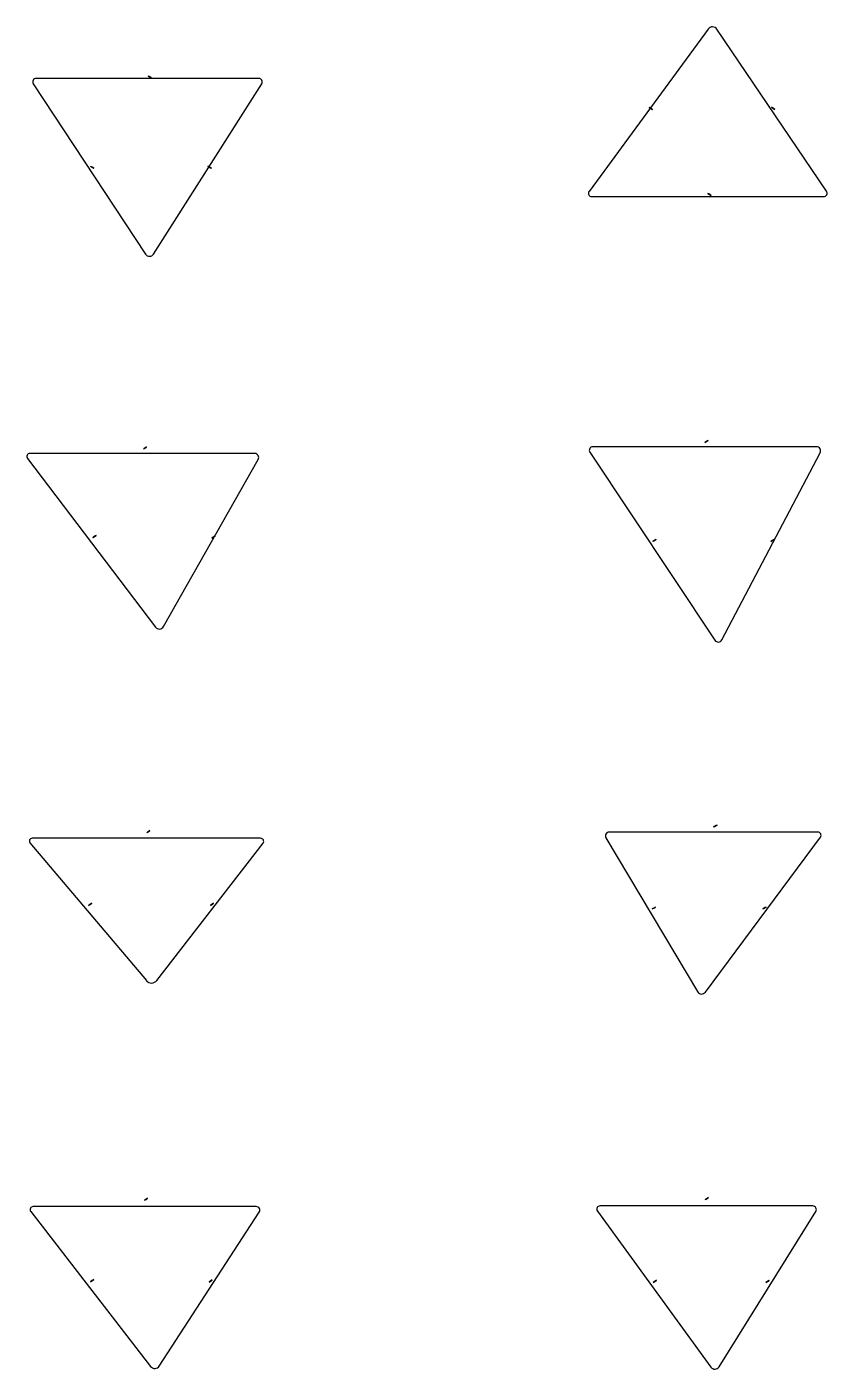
# Model space of a CAD drawing. Header units: metres. Extents: x -1 to 145, y -1 to 19.
# Drawn here: x 44.35 to 48.63, y 7.42 to 14.6 of the extents above; entities that cross this region are included whole.
import ezdxf

# ---------------------------------------------------------------- set-up
doc = ezdxf.new("R2010")
doc.units = ezdxf.units.M
doc.layers.add('LABELS', color=1, linetype='CONTINUOUS')
doc.layers.add('SHAPES', color=3, linetype='CONTINUOUS')

msp = doc.modelspace()

# ---------------------------------------------------------------- linework, layer by layer
at = {"layer": 'LABELS'}
for p, q in [((45.0046, 14.3332), (45.0001, 14.3359)), ((45.0001, 14.3359), (45.0046, 14.3332)), ((45.0001, 14.3359), (45.0046, 14.3332)), ((45.0046, 14.3332), (45.0001, 14.3359)), ((45.0001, 14.3359), (45.0046, 14.3332)), ((45.0046, 14.3332), (45.0001, 14.3359)), ((45.0001, 14.3359), (45.0001, 14.3359)), ((45.0001, 14.3359), (45.0046, 14.3332)), ((45.0046, 14.3332), (45.0001, 14.3359)), ((45.0001, 14.3359), (45.0001, 14.3359)), ((45.0001, 14.3359), (45.0046, 14.3332)), ((45.0046, 14.3332), (45.0135, 14.3279)), ((45.0046, 14.3332), (45.0135, 14.3279)), ((45.0135, 14.3279), (45.0046, 14.3332)), ((45.0135, 14.3279), (45.0046, 14.3332)), ((45.0046, 14.3332), (45.009, 14.3305)), ((45.009, 14.3305), (45.0046, 14.3332)), ((45.0046, 14.3332), (45.0135, 14.3279)), ((45.0135, 14.3279), (45.0046, 14.3332)), ((45.0135, 14.3279), (45.0046, 14.3332)), ((45.0046, 14.3332), (45.018, 14.3252)), ((45.0135, 14.3279), (45.0046, 14.3332)), ((45.0046, 14.3332), (45.0046, 14.3332)), ((45.0046, 14.3332), (45.009, 14.3305)), ((45.009, 14.3305), (45.018, 14.3252)), ((45.018, 14.3252), (45.009, 14.3305)), ((45.009, 14.3305), (45.009, 14.3305)), ((45.0135, 14.3279), (45.018, 14.3252)), ((45.018, 14.3252), (45.0135, 14.3279)), ((45.0135, 14.3279), (45.018, 14.3252)), ((45.018, 14.3252), (45.0135, 14.3279)), ((45.0135, 14.3279), (45.018, 14.3252)), ((45.018, 14.3252), (45.0135, 14.3279)), ((45.018, 14.3252), (45.0135, 14.3279)), ((45.018, 14.3252), (45.018, 14.3252)), ((45.018, 14.3252), (45.018, 14.3252)), ((47.6787, 14.1684), (47.6787, 14.1684)), ((47.6787, 14.1684), (47.683, 14.1654)), ((47.6787, 14.1684), (47.683, 14.1654)), ((47.683, 14.1654), (47.6787, 14.1684)), ((47.683, 14.1654), (47.6787, 14.1684)), ((47.6787, 14.1684), (47.6787, 14.1684)), ((47.6787, 14.1684), (47.683, 14.1654)), ((47.6787, 14.1684), (47.683, 14.1654)), ((47.683, 14.1654), (47.6787, 14.1684)), ((47.6787, 14.1684), (47.683, 14.1654)), ((47.683, 14.1654), (47.6787, 14.1684)), ((47.6787, 14.1684), (47.6787, 14.1684)), ((47.683, 14.1654), (47.6787, 14.1684)), ((47.6787, 14.1684), (47.6958, 14.1566)), ((47.6787, 14.1684), (47.683, 14.1654)), ((47.683, 14.1654), (47.6787, 14.1684)), ((47.6787, 14.1684), (47.6787, 14.1684)), ((47.683, 14.1654), (47.6915, 14.1595)), ((47.683, 14.1654), (47.6915, 14.1595)), ((47.6915, 14.1595), (47.683, 14.1654)), ((47.6915, 14.1595), (47.683, 14.1654)), ((47.683, 14.1654), (47.6958, 14.1566)), ((47.683, 14.1654), (47.6915, 14.1595)), ((47.6915, 14.1595), (47.683, 14.1654)), ((47.6915, 14.1595), (47.683, 14.1654)), ((47.683, 14.1654), (47.6873, 14.1625)), ((47.6873, 14.1625), (47.683, 14.1654)), ((47.683, 14.1654), (47.6873, 14.1625)), ((47.6873, 14.1625), (47.683, 14.1654)), ((47.6873, 14.1625), (47.6873, 14.1625)), ((47.6873, 14.1625), (47.6958, 14.1566)), ((47.6958, 14.1566), (47.6873, 14.1625)), ((47.6873, 14.1625), (47.6873, 14.1625)), ((47.6873, 14.1625), (47.6958, 14.1566)), ((47.6958, 14.1566), (47.6873, 14.1625)), ((47.6915, 14.1595), (47.6958, 14.1566)), ((47.6915, 14.1595), (47.6958, 14.1566)), ((47.6958, 14.1566), (47.6915, 14.1595)), ((47.6915, 14.1595), (47.6958, 14.1566)), ((47.6958, 14.1566), (47.6915, 14.1595)), ((47.6958, 14.1566), (47.6958, 14.1566)), ((47.6958, 14.1566), (47.6958, 14.1566)), ((47.6958, 14.1566), (47.6958, 14.1566)), ((47.6958, 14.1566), (47.6958, 14.1566)), ((47.6958, 14.1566), (47.6958, 14.1566)), ((48.333, 14.1687), (48.333, 14.1687)), ((48.333, 14.1687), (48.3373, 14.1657)), ((48.333, 14.1687), (48.3373, 14.1657)), ((48.3373, 14.1657), (48.333, 14.1687)), ((48.3373, 14.1657), (48.333, 14.1687)), ((48.333, 14.1687), (48.333, 14.1687)), ((48.333, 14.1687), (48.3373, 14.1657)), ((48.333, 14.1687), (48.3373, 14.1657)), ((48.3373, 14.1657), (48.333, 14.1687)), ((48.333, 14.1687), (48.3373, 14.1657)), ((48.3373, 14.1657), (48.333, 14.1687)), ((48.333, 14.1687), (48.333, 14.1687)), ((48.3373, 14.1657), (48.333, 14.1687)), ((48.333, 14.1687), (48.3502, 14.1569)), ((48.3373, 14.1657), (48.333, 14.1687)), ((48.333, 14.1687), (48.3373, 14.1657)), ((48.3373, 14.1657), (48.3459, 14.1598)), ((48.3373, 14.1657), (48.3459, 14.1598)), ((48.3459, 14.1598), (48.3373, 14.1657)), ((48.3459, 14.1598), (48.3373, 14.1657)), ((48.3373, 14.1657), (48.3502, 14.1569)), ((48.3373, 14.1657), (48.3459, 14.1598)), ((48.3459, 14.1598), (48.3373, 14.1657)), ((48.3459, 14.1598), (48.3373, 14.1657)), ((48.3373, 14.1657), (48.3416, 14.1628)), ((48.3416, 14.1628), (48.3373, 14.1657)), ((48.3459, 14.1598), (48.3373, 14.1657)), ((48.3373, 14.1657), (48.3416, 14.1628)), ((48.3416, 14.1628), (48.3416, 14.1628)), ((48.3416, 14.1628), (48.3502, 14.1569)), ((48.3502, 14.1569), (48.3416, 14.1628)), ((48.3416, 14.1628), (48.3416, 14.1628)), ((48.3416, 14.1628), (48.3459, 14.1598)), ((48.3459, 14.1598), (48.3416, 14.1628)), ((48.3459, 14.1598), (48.3502, 14.1569)), ((48.3459, 14.1598), (48.3502, 14.1569)), ((48.3502, 14.1569), (48.3459, 14.1598)), ((48.3459, 14.1598), (48.3502, 14.1569)), ((48.3502, 14.1569), (48.3459, 14.1598)), ((48.3502, 14.1569), (48.3459, 14.1598)), ((48.3502, 14.1569), (48.3502, 14.1569)), ((48.3502, 14.1569), (48.3502, 14.1569)), ((48.3502, 14.1569), (48.3502, 14.1569)), ((48.3502, 14.1569), (48.3502, 14.1569)), ((48.3502, 14.1569), (48.3502, 14.1569)), ((44.6916, 13.8541), (44.6916, 13.8541)), ((44.6916, 13.8541), (44.6961, 13.8515)), ((44.6916, 13.8541), (44.6961, 13.8515)), ((44.6961, 13.8515), (44.6916, 13.8541)), ((44.6961, 13.8515), (44.6916, 13.8541)), ((44.6916, 13.8541), (44.6916, 13.8541)), ((44.6916, 13.8541), (44.6961, 13.8515)), ((44.6916, 13.8541), (44.6961, 13.8515)), ((44.6961, 13.8515), (44.6916, 13.8541)), ((44.6916, 13.8541), (44.6961, 13.8515)), ((44.6961, 13.8515), (44.6916, 13.8541)), ((44.6916, 13.8541), (44.6916, 13.8541)), ((44.6961, 13.8515), (44.6916, 13.8541)), ((44.6916, 13.8541), (44.7095, 13.8435)), ((44.6961, 13.8515), (44.6916, 13.8541)), ((44.6916, 13.8541), (44.6916, 13.8541)), ((44.6916, 13.8541), (44.6961, 13.8515)), ((44.6961, 13.8515), (44.705, 13.8462)), ((44.6961, 13.8515), (44.705, 13.8462)), ((44.705, 13.8462), (44.6961, 13.8515)), ((44.705, 13.8462), (44.6961, 13.8515)), ((44.6961, 13.8515), (44.7095, 13.8435)), ((44.6961, 13.8515), (44.705, 13.8462)), ((44.705, 13.8462), (44.6961, 13.8515)), ((44.705, 13.8462), (44.6961, 13.8515)), ((44.6961, 13.8515), (44.7006, 13.8488)), ((44.7006, 13.8488), (44.6961, 13.8515)), ((44.6961, 13.8515), (44.7095, 13.8435)), ((44.7006, 13.8488), (44.7006, 13.8488)), ((44.7006, 13.8488), (44.7095, 13.8435)), ((44.7095, 13.8435), (44.7006, 13.8488)), ((44.7006, 13.8488), (44.7006, 13.8488)), ((45.3199, 13.854), (45.3199, 13.854)), ((45.3199, 13.854), (45.3243, 13.8513)), ((45.3199, 13.854), (45.3243, 13.8513)), ((45.3243, 13.8513), (45.3199, 13.854)), ((45.3243, 13.8513), (45.3199, 13.854)), ((45.3199, 13.854), (45.3199, 13.854)), ((45.3199, 13.854), (45.3243, 13.8513)), ((45.3199, 13.854), (45.3243, 13.8513)), ((45.3243, 13.8513), (45.3199, 13.854)), ((45.3199, 13.854), (45.3243, 13.8513)), ((45.3243, 13.8513), (45.3199, 13.854)), ((45.3199, 13.854), (45.3199, 13.854)), ((45.3243, 13.8513), (45.3199, 13.854)), ((45.3199, 13.854), (45.3378, 13.8434)), ((45.3199, 13.854), (45.3243, 13.8513)), ((45.3243, 13.8513), (45.3199, 13.854)), ((45.3199, 13.854), (45.3199, 13.854)), ((45.3243, 13.8513), (45.3333, 13.846)), ((45.3243, 13.8513), (45.3333, 13.846)), ((45.3333, 13.846), (45.3243, 13.8513)), ((45.3333, 13.846), (45.3243, 13.8513)), ((45.3243, 13.8513), (45.3378, 13.8434)), ((45.3243, 13.8513), (45.3333, 13.846)), ((45.3333, 13.846), (45.3243, 13.8513)), ((45.3333, 13.846), (45.3243, 13.8513)), ((45.3243, 13.8513), (45.3288, 13.8487)), ((45.3288, 13.8487), (45.3243, 13.8513)), ((45.3243, 13.8513), (45.3288, 13.8487)), ((45.3288, 13.8487), (45.3243, 13.8513)), ((45.3288, 13.8487), (45.3288, 13.8487)), ((45.3288, 13.8487), (45.3378, 13.8434)), ((45.3378, 13.8434), (45.3288, 13.8487)), ((45.3288, 13.8487), (45.3288, 13.8487)), ((45.3288, 13.8487), (45.3378, 13.8434)), ((45.3378, 13.8434), (45.3288, 13.8487)), ((44.705, 13.8462), (44.7095, 13.8435)), ((44.705, 13.8462), (44.7095, 13.8435)), ((44.7095, 13.8435), (44.705, 13.8462)), ((44.705, 13.8462), (44.7095, 13.8435)), ((44.7095, 13.8435), (44.705, 13.8462)), ((44.7095, 13.8435), (44.7095, 13.8435)), ((44.7095, 13.8435), (44.7095, 13.8435)), ((44.7095, 13.8435), (44.7095, 13.8435)), ((44.7095, 13.8435), (44.7095, 13.8435)), ((45.3333, 13.846), (45.3378, 13.8434)), ((45.3333, 13.846), (45.3378, 13.8434)), ((45.3378, 13.8434), (45.3333, 13.846)), ((45.3333, 13.846), (45.3378, 13.8434)), ((45.3378, 13.8434), (45.3333, 13.846)), ((45.3378, 13.8434), (45.3378, 13.8434)), ((45.3378, 13.8434), (45.3378, 13.8434)), ((45.3378, 13.8434), (45.3378, 13.8434)), ((45.3378, 13.8434), (45.3378, 13.8434)), ((45.3378, 13.8434), (45.3378, 13.8434)), ((47.9967, 13.7061), (47.9924, 13.709)), ((47.9924, 13.709), (47.9967, 13.7061)), ((47.9924, 13.709), (47.9967, 13.7061)), ((47.9967, 13.7061), (47.9924, 13.709)), ((47.9967, 13.7061), (47.9924, 13.709)), ((47.9924, 13.709), (47.9924, 13.709)), ((47.9924, 13.709), (47.9967, 13.7061)), ((47.9967, 13.7061), (47.9924, 13.709)), ((47.9924, 13.709), (48.0096, 13.6972)), ((47.9924, 13.709), (47.9924, 13.709)), ((47.9924, 13.709), (47.9967, 13.7061)), ((47.9967, 13.7061), (48.0053, 13.7002)), ((47.9967, 13.7061), (48.0053, 13.7002)), ((48.0053, 13.7002), (47.9967, 13.7061)), ((48.0053, 13.7002), (47.9967, 13.7061)), ((47.9967, 13.7061), (48.0096, 13.6972)), ((47.9967, 13.7061), (47.9967, 13.7061)), ((47.9967, 13.7061), (48.0053, 13.7002)), ((48.001, 13.7031), (48.001, 13.7031)), ((48.0053, 13.7002), (48.0096, 13.6972)), ((48.0096, 13.6972), (48.0053, 13.7002)), ((48.0053, 13.7002), (48.0096, 13.6972)), ((48.0096, 13.6972), (48.0053, 13.7002)), ((48.0053, 13.7002), (48.0096, 13.6972)), ((48.0096, 13.6972), (48.0096, 13.6972)), ((48.0096, 13.6972), (48.0096, 13.6972)), ((48.0096, 13.6972), (48.0096, 13.6972)), ((44.9788, 12.3448), (44.9745, 12.3419)), ((44.9745, 12.3419), (44.9788, 12.3448)), ((44.9745, 12.3419), (44.9788, 12.3448)), ((44.9788, 12.3448), (44.9745, 12.3419)), ((44.9788, 12.3448), (44.9745, 12.3419)), ((44.9745, 12.3419), (44.9788, 12.3448)), ((44.9745, 12.3419), (44.9788, 12.3448)), ((44.9788, 12.3448), (44.9745, 12.3419)), ((44.9745, 12.3419), (44.9788, 12.3448)), ((44.9788, 12.3448), (44.9745, 12.3419)), ((44.9745, 12.3419), (44.9745, 12.3419)), ((44.9745, 12.3419), (44.9745, 12.3419)), ((44.9788, 12.3448), (44.9917, 12.3537)), ((44.9788, 12.3448), (44.9874, 12.3507)), ((44.9788, 12.3448), (44.9874, 12.3507)), ((44.9874, 12.3507), (44.9788, 12.3448)), ((44.9874, 12.3507), (44.9788, 12.3448)), ((44.9788, 12.3448), (44.9874, 12.3507)), ((44.9874, 12.3507), (44.9788, 12.3448)), ((44.9874, 12.3507), (44.9788, 12.3448)), ((44.9788, 12.3448), (44.9831, 12.3478)), ((44.9831, 12.3478), (44.9788, 12.3448)), ((44.9831, 12.3478), (44.9917, 12.3537)), ((44.9917, 12.3537), (44.9831, 12.3478)), ((44.9831, 12.3478), (44.9831, 12.3478)), ((44.9874, 12.3507), (44.9917, 12.3537)), ((44.9917, 12.3537), (44.9874, 12.3507)), ((44.9874, 12.3507), (44.9917, 12.3537)), ((44.9917, 12.3537), (44.9874, 12.3507)), ((44.9874, 12.3507), (44.9917, 12.3537)), ((44.9917, 12.3537), (44.9874, 12.3507)), ((44.9917, 12.3537), (44.9917, 12.3537)), ((47.9809, 12.3807), (47.9764, 12.3781)), ((47.9764, 12.3781), (47.9809, 12.3807)), ((47.9764, 12.3781), (47.9809, 12.3807)), ((47.9809, 12.3807), (47.9764, 12.3781)), ((47.9809, 12.3807), (47.9764, 12.3781)), ((47.9764, 12.3781), (47.9809, 12.3807)), ((47.9764, 12.3781), (47.9809, 12.3807)), ((47.9809, 12.3807), (47.9764, 12.3781)), ((47.9809, 12.3807), (47.9764, 12.3781)), ((47.9764, 12.3781), (47.9809, 12.3807)), ((47.9764, 12.3781), (47.9764, 12.3781)), ((47.9809, 12.3807), (47.9943, 12.3887)), ((47.9809, 12.3807), (47.9898, 12.386)), ((47.9809, 12.3807), (47.9898, 12.386)), ((47.9898, 12.386), (47.9809, 12.3807)), ((47.9898, 12.386), (47.9809, 12.3807)), ((47.9809, 12.3807), (47.9898, 12.386)), ((47.9898, 12.386), (47.9809, 12.3807)), ((47.9898, 12.386), (47.9809, 12.3807)), ((47.9898, 12.386), (47.9809, 12.3807)), ((47.9809, 12.3807), (47.9853, 12.3834)), ((47.9853, 12.3834), (47.9898, 12.386)), ((47.9898, 12.386), (47.9853, 12.3834)), ((47.9853, 12.3834), (47.9853, 12.3834)), ((47.9898, 12.386), (47.9943, 12.3887)), ((47.9943, 12.3887), (47.9898, 12.386)), ((47.9898, 12.386), (47.9943, 12.3887)), ((47.9943, 12.3887), (47.9898, 12.386)), ((47.9898, 12.386), (47.9943, 12.3887)), ((47.9943, 12.3887), (47.9898, 12.386)), ((47.9943, 12.3887), (47.9898, 12.386)), ((47.9943, 12.3887), (47.9943, 12.3887)), ((44.704, 11.8691), (44.7212, 11.8808)), ((44.704, 11.8691), (44.7083, 11.872)), ((44.704, 11.8691), (44.7083, 11.872)), ((44.7083, 11.872), (44.704, 11.8691)), ((44.704, 11.8691), (44.7083, 11.872)), ((44.704, 11.8691), (44.7083, 11.872)), ((44.7083, 11.872), (44.704, 11.8691)), ((44.7083, 11.872), (44.704, 11.8691)), ((44.704, 11.8691), (44.7083, 11.872)), ((44.7083, 11.872), (44.704, 11.8691)), ((44.704, 11.8691), (44.7083, 11.872)), ((44.704, 11.8691), (44.704, 11.8691)), ((44.704, 11.8691), (44.704, 11.8691)), ((44.704, 11.8691), (44.704, 11.8691)), ((44.704, 11.8691), (44.704, 11.8691)), ((44.7083, 11.872), (44.7212, 11.8808)), ((44.7083, 11.872), (44.7212, 11.8808)), ((44.7083, 11.872), (44.7169, 11.8779)), ((44.7083, 11.872), (44.7169, 11.8779)), ((44.7169, 11.8779), (44.7083, 11.872)), ((44.7169, 11.8779), (44.7083, 11.872)), ((44.7169, 11.8779), (44.7083, 11.872)), ((44.7083, 11.872), (44.7169, 11.8779)), ((44.7169, 11.8779), (44.7083, 11.872)), ((44.7169, 11.8779), (44.7083, 11.872)), ((44.7083, 11.872), (44.7169, 11.8779)), ((44.7083, 11.872), (44.7126, 11.875)), ((44.7083, 11.872), (44.7083, 11.872)), ((44.7083, 11.872), (44.7083, 11.872)), ((44.7126, 11.875), (44.7126, 11.875)), ((44.7126, 11.875), (44.7126, 11.875)), ((44.7169, 11.8779), (44.7212, 11.8808)), ((44.7169, 11.8779), (44.7212, 11.8808)), ((44.7212, 11.8808), (44.7169, 11.8779)), ((44.7212, 11.8808), (44.7169, 11.8779)), ((44.7169, 11.8779), (44.7212, 11.8808)), ((44.7212, 11.8808), (44.7169, 11.8779)), ((44.7169, 11.8779), (44.7212, 11.8808)), ((44.7212, 11.8808), (44.7212, 11.8808)), ((44.7212, 11.8808), (44.7212, 11.8808)), ((44.7212, 11.8808), (44.7212, 11.8808)), ((44.7212, 11.8808), (44.7212, 11.8808)), ((44.7212, 11.8808), (44.7212, 11.8808)), ((45.3408, 11.8667), (45.358, 11.8785)), ((45.358, 11.8785), (45.3408, 11.8667)), ((45.3408, 11.8667), (45.3537, 11.8756)), ((45.3408, 11.8667), (45.3451, 11.8697)), ((45.3408, 11.8667), (45.3451, 11.8697)), ((45.3451, 11.8697), (45.3408, 11.8667)), ((45.3408, 11.8667), (45.3451, 11.8697)), ((45.3408, 11.8667), (45.3451, 11.8697)), ((45.3451, 11.8697), (45.3408, 11.8667)), ((45.3451, 11.8697), (45.3408, 11.8667)), ((45.3408, 11.8667), (45.3451, 11.8697)), ((45.3451, 11.8697), (45.3408, 11.8667)), ((45.3408, 11.8667), (45.3408, 11.8667)), ((45.3408, 11.8667), (45.3408, 11.8667)), ((45.3408, 11.8667), (45.3408, 11.8667)), ((45.3451, 11.8697), (45.358, 11.8785)), ((45.3451, 11.8697), (45.358, 11.8785)), ((45.3451, 11.8697), (45.3537, 11.8756)), ((45.3451, 11.8697), (45.3537, 11.8756)), ((45.3537, 11.8756), (45.3451, 11.8697)), ((45.3537, 11.8756), (45.3451, 11.8697)), ((45.3537, 11.8756), (45.3451, 11.8697)), ((45.3451, 11.8697), (45.3537, 11.8756)), ((45.3537, 11.8756), (45.3451, 11.8697)), ((45.3537, 11.8756), (45.3451, 11.8697)), ((45.3451, 11.8697), (45.3494, 11.8726)), ((45.3451, 11.8697), (45.3451, 11.8697)), ((45.3494, 11.8726), (45.3494, 11.8726)), ((45.3494, 11.8726), (45.3494, 11.8726)), ((45.3537, 11.8756), (45.358, 11.8785)), ((45.3537, 11.8756), (45.358, 11.8785)), ((45.358, 11.8785), (45.3537, 11.8756)), ((45.358, 11.8785), (45.3537, 11.8756)), ((45.3537, 11.8756), (45.358, 11.8785)), ((45.358, 11.8785), (45.3537, 11.8756)), ((45.3537, 11.8756), (45.3537, 11.8756)), ((45.358, 11.8785), (45.358, 11.8785)), ((45.358, 11.8785), (45.358, 11.8785)), ((45.358, 11.8785), (45.358, 11.8785)), ((45.358, 11.8785), (45.358, 11.8785)), ((47.6985, 11.8491), (47.7164, 11.8598)), ((47.6985, 11.8491), (47.7029, 11.8518)), ((47.6985, 11.8491), (47.7029, 11.8518)), ((47.7029, 11.8518), (47.6985, 11.8491)), ((47.6985, 11.8491), (47.7029, 11.8518)), ((47.6985, 11.8491), (47.7029, 11.8518)), ((47.7029, 11.8518), (47.6985, 11.8491)), ((47.7029, 11.8518), (47.6985, 11.8491)), ((47.6985, 11.8491), (47.7029, 11.8518)), ((47.7029, 11.8518), (47.6985, 11.8491)), ((47.6985, 11.8491), (47.7029, 11.8518)), ((47.6985, 11.8491), (47.6985, 11.8491)), ((47.6985, 11.8491), (47.6985, 11.8491)), ((47.6985, 11.8491), (47.6985, 11.8491)), ((47.6985, 11.8491), (47.6985, 11.8491)), ((47.7029, 11.8518), (47.7164, 11.8598)), ((47.7029, 11.8518), (47.7164, 11.8598)), ((47.7029, 11.8518), (47.7164, 11.8598)), ((47.7029, 11.8518), (47.7119, 11.8571)), ((47.7029, 11.8518), (47.7119, 11.8571)), ((47.7119, 11.8571), (47.7029, 11.8518)), ((47.7119, 11.8571), (47.7029, 11.8518)), ((47.7119, 11.8571), (47.7029, 11.8518)), ((47.7029, 11.8518), (47.7119, 11.8571)), ((47.7119, 11.8571), (47.7029, 11.8518)), ((47.7119, 11.8571), (47.7029, 11.8518)), ((47.7119, 11.8571), (47.7029, 11.8518)), ((47.7029, 11.8518), (47.7074, 11.8545)), ((47.7029, 11.8518), (47.7074, 11.8545)), ((47.7029, 11.8518), (47.7029, 11.8518)), ((47.7029, 11.8518), (47.7029, 11.8518)), ((47.7074, 11.8545), (47.7074, 11.8545)), ((47.7074, 11.8545), (47.7074, 11.8545)), ((47.7119, 11.8571), (47.7164, 11.8598)), ((47.7119, 11.8571), (47.7164, 11.8598)), ((47.7164, 11.8598), (47.7119, 11.8571)), ((47.7164, 11.8598), (47.7119, 11.8571)), ((47.7119, 11.8571), (47.7164, 11.8598)), ((47.7164, 11.8598), (47.7119, 11.8571)), ((47.7164, 11.8598), (47.7119, 11.8571)), ((47.7164, 11.8598), (47.7164, 11.8598)), ((47.7164, 11.8598), (47.7164, 11.8598)), ((47.7164, 11.8598), (47.7164, 11.8598)), ((47.7164, 11.8598), (47.7164, 11.8598)), ((47.7164, 11.8598), (47.7164, 11.8598)), ((48.3293, 11.8482), (48.3472, 11.8589)), ((48.3293, 11.8482), (48.3338, 11.8509)), ((48.3293, 11.8482), (48.3338, 11.8509)), ((48.3338, 11.8509), (48.3293, 11.8482)), ((48.3293, 11.8482), (48.3338, 11.8509)), ((48.3293, 11.8482), (48.3338, 11.8509)), ((48.3338, 11.8509), (48.3293, 11.8482)), ((48.3338, 11.8509), (48.3293, 11.8482)), ((48.3293, 11.8482), (48.3338, 11.8509)), ((48.3338, 11.8509), (48.3293, 11.8482)), ((48.3338, 11.8509), (48.3293, 11.8482)), ((48.3293, 11.8482), (48.3338, 11.8509)), ((48.3293, 11.8482), (48.3293, 11.8482)), ((48.3293, 11.8482), (48.3293, 11.8482)), ((48.3293, 11.8482), (48.3293, 11.8482)), ((48.3293, 11.8482), (48.3293, 11.8482)), ((48.3338, 11.8509), (48.3472, 11.8589)), ((48.3338, 11.8509), (48.3472, 11.8589)), ((48.3338, 11.8509), (48.3472, 11.8589)), ((48.3338, 11.8509), (48.3427, 11.8562)), ((48.3338, 11.8509), (48.3427, 11.8562)), ((48.3427, 11.8562), (48.3338, 11.8509)), ((48.3427, 11.8562), (48.3338, 11.8509)), ((48.3427, 11.8562), (48.3338, 11.8509)), ((48.3338, 11.8509), (48.3427, 11.8562)), ((48.3427, 11.8562), (48.3338, 11.8509)), ((48.3427, 11.8562), (48.3338, 11.8509)), ((48.3338, 11.8509), (48.3383, 11.8535)), ((48.3338, 11.8509), (48.3338, 11.8509)), ((48.3383, 11.8535), (48.3383, 11.8535)), ((48.3383, 11.8535), (48.3383, 11.8535)), ((48.3427, 11.8562), (48.3472, 11.8589)), ((48.3427, 11.8562), (48.3472, 11.8589)), ((48.3472, 11.8589), (48.3427, 11.8562)), ((48.3472, 11.8589), (48.3427, 11.8562)), ((48.3427, 11.8562), (48.3472, 11.8589)), ((48.3472, 11.8589), (48.3427, 11.8562)), ((48.3472, 11.8589), (48.3472, 11.8589)), ((48.3472, 11.8589), (48.3472, 11.8589)), ((48.3472, 11.8589), (48.3472, 11.8589)), ((48.3472, 11.8589), (48.3472, 11.8589)), ((48.0276, 10.3257), (48.0416, 10.3326)), ((48.0369, 10.3303), (48.0416, 10.3326)), ((48.0416, 10.3326), (48.0369, 10.3303)), ((48.0369, 10.3303), (48.0416, 10.3326)), ((48.0416, 10.3326), (48.0369, 10.3303)), ((48.0416, 10.3326), (48.0369, 10.3303)), ((48.0369, 10.3303), (48.0416, 10.3326)), ((48.0416, 10.3326), (48.0369, 10.3303)), ((48.0416, 10.3326), (48.0369, 10.3303)), ((48.0416, 10.3326), (48.0416, 10.3326)), ((48.0416, 10.3326), (48.0416, 10.3326)), ((44.9963, 10.294), (44.9921, 10.2909)), ((44.9921, 10.2909), (44.9963, 10.294)), ((44.9921, 10.2909), (44.9963, 10.294)), ((44.9963, 10.294), (44.9921, 10.2909)), ((44.9921, 10.2909), (44.9963, 10.294)), ((44.9921, 10.2909), (44.9963, 10.294)), ((44.9963, 10.294), (44.9921, 10.2909)), ((44.9921, 10.2909), (44.9963, 10.294)), ((44.9963, 10.294), (44.9921, 10.2909)), ((44.9921, 10.2909), (44.9921, 10.2909)), ((44.9921, 10.2909), (44.9921, 10.2909)), ((44.9963, 10.294), (45.009, 10.3031)), ((44.9963, 10.294), (45.0048, 10.3)), ((44.9963, 10.294), (45.0048, 10.3)), ((45.0048, 10.3), (44.9963, 10.294)), ((45.0048, 10.3), (44.9963, 10.294)), ((45.0048, 10.3), (44.9963, 10.294)), ((44.9963, 10.294), (45.0048, 10.3)), ((45.0048, 10.3), (44.9963, 10.294)), ((45.0048, 10.3), (44.9963, 10.294)), ((44.9963, 10.294), (45.0005, 10.297)), ((44.9963, 10.294), (45.0005, 10.297)), ((45.0005, 10.297), (44.9963, 10.294)), ((44.9963, 10.294), (44.9963, 10.294)), ((45.0005, 10.297), (45.009, 10.3031)), ((45.009, 10.3031), (45.0005, 10.297)), ((45.0005, 10.297), (45.0005, 10.297)), ((45.0048, 10.3), (45.009, 10.3031)), ((45.009, 10.3031), (45.0048, 10.3)), ((45.0048, 10.3), (45.009, 10.3031)), ((45.009, 10.3031), (45.0048, 10.3)), ((45.009, 10.3031), (45.0048, 10.3)), ((45.0048, 10.3), (45.009, 10.3031)), ((45.009, 10.3031), (45.0048, 10.3)), ((45.009, 10.3031), (45.009, 10.3031)), ((45.009, 10.3031), (45.009, 10.3031)), ((48.0276, 10.3257), (48.0229, 10.3233)), ((48.0229, 10.3233), (48.0276, 10.3257)), ((48.0229, 10.3233), (48.0276, 10.3257)), ((48.0276, 10.3257), (48.0229, 10.3233)), ((48.0229, 10.3233), (48.0276, 10.3257)), ((48.0229, 10.3233), (48.0276, 10.3257)), ((48.0276, 10.3257), (48.0229, 10.3233)), ((48.0276, 10.3257), (48.0229, 10.3233)), ((48.0229, 10.3233), (48.0276, 10.3257)), ((48.0229, 10.3233), (48.0229, 10.3233)), ((48.0276, 10.3257), (48.0369, 10.3303)), ((48.0276, 10.3257), (48.0369, 10.3303)), ((48.0369, 10.3303), (48.0276, 10.3257)), ((48.0369, 10.3303), (48.0276, 10.3257)), ((48.0369, 10.3303), (48.0276, 10.3257)), ((48.0276, 10.3257), (48.0369, 10.3303)), ((48.0369, 10.3303), (48.0276, 10.3257)), ((48.0369, 10.3303), (48.0276, 10.3257)), ((48.0369, 10.3303), (48.0276, 10.3257)), ((48.0276, 10.3257), (48.0323, 10.328)), ((48.0276, 10.3257), (48.0323, 10.328)), ((48.0276, 10.3257), (48.0276, 10.3257)), ((48.0323, 10.328), (48.0369, 10.3303)), ((48.0369, 10.3303), (48.0323, 10.328)), ((48.0323, 10.328), (48.0323, 10.328)), ((44.6814, 9.9031), (44.6983, 9.9152)), ((44.6814, 9.9031), (44.6856, 9.9061)), ((44.6814, 9.9031), (44.6856, 9.9061)), ((44.6856, 9.9061), (44.6814, 9.9031)), ((44.6814, 9.9031), (44.6856, 9.9061)), ((44.6814, 9.9031), (44.6856, 9.9061)), ((44.6856, 9.9061), (44.6814, 9.9031)), ((44.6814, 9.9031), (44.6856, 9.9061)), ((44.6856, 9.9061), (44.6814, 9.9031)), ((44.6814, 9.9031), (44.6856, 9.9061)), ((44.6814, 9.9031), (44.6814, 9.9031)), ((44.6814, 9.9031), (44.6814, 9.9031)), ((44.6814, 9.9031), (44.6814, 9.9031)), ((44.6814, 9.9031), (44.6814, 9.9031)), ((44.6856, 9.9061), (44.6983, 9.9152)), ((44.6856, 9.9061), (44.6941, 9.9122)), ((44.6856, 9.9061), (44.6941, 9.9122)), ((44.6941, 9.9122), (44.6856, 9.9061)), ((44.6941, 9.9122), (44.6856, 9.9061)), ((44.6856, 9.9061), (44.6941, 9.9122)), ((44.6856, 9.9061), (44.6941, 9.9122)), ((44.6941, 9.9122), (44.6856, 9.9061)), ((44.6941, 9.9122), (44.6856, 9.9061)), ((44.6941, 9.9122), (44.6856, 9.9061)), ((44.6856, 9.9061), (44.6941, 9.9122)), ((44.6856, 9.9061), (44.6898, 9.9092)), ((44.6856, 9.9061), (44.6856, 9.9061)), ((44.6856, 9.9061), (44.6856, 9.9061)), ((44.6856, 9.9061), (44.6856, 9.9061)), ((44.6898, 9.9092), (44.6898, 9.9092)), ((44.6898, 9.9092), (44.6898, 9.9092)), ((44.6941, 9.9122), (44.6983, 9.9152)), ((44.6941, 9.9122), (44.6983, 9.9152)), ((44.6983, 9.9152), (44.6941, 9.9122)), ((44.6941, 9.9122), (44.6983, 9.9152)), ((44.6941, 9.9122), (44.6983, 9.9152)), ((44.6983, 9.9152), (44.6941, 9.9122)), ((44.6983, 9.9152), (44.6941, 9.9122)), ((44.6941, 9.9122), (44.6983, 9.9152)), ((44.6983, 9.9152), (44.6983, 9.9152)), ((44.6983, 9.9152), (44.6983, 9.9152)), ((44.6983, 9.9152), (44.6983, 9.9152)), ((44.6983, 9.9152), (44.6983, 9.9152)), ((44.6983, 9.9152), (44.6983, 9.9152)), ((44.6983, 9.9152), (44.6983, 9.9152)), ((45.333, 9.9024), (45.3499, 9.9145)), ((45.3499, 9.9145), (45.333, 9.9024)), ((45.333, 9.9024), (45.3457, 9.9115)), ((45.333, 9.9024), (45.3372, 9.9054)), ((45.333, 9.9024), (45.3372, 9.9054)), ((45.3372, 9.9054), (45.333, 9.9024)), ((45.333, 9.9024), (45.3372, 9.9054)), ((45.333, 9.9024), (45.3372, 9.9054)), ((45.3372, 9.9054), (45.333, 9.9024)), ((45.333, 9.9024), (45.3372, 9.9054)), ((45.3372, 9.9054), (45.333, 9.9024)), ((45.333, 9.9024), (45.333, 9.9024)), ((45.333, 9.9024), (45.333, 9.9024)), ((45.333, 9.9024), (45.333, 9.9024)), ((45.3372, 9.9054), (45.3499, 9.9145)), ((45.3372, 9.9054), (45.3457, 9.9115)), ((45.3372, 9.9054), (45.3457, 9.9115)), ((45.3457, 9.9115), (45.3372, 9.9054)), ((45.3457, 9.9115), (45.3372, 9.9054)), ((45.3372, 9.9054), (45.3457, 9.9115)), ((45.3372, 9.9054), (45.3457, 9.9115)), ((45.3457, 9.9115), (45.3372, 9.9054)), ((45.3457, 9.9115), (45.3372, 9.9054)), ((45.3457, 9.9115), (45.3372, 9.9054)), ((45.3372, 9.9054), (45.3415, 9.9085)), ((45.3372, 9.9054), (45.3372, 9.9054)), ((45.3372, 9.9054), (45.3372, 9.9054)), ((45.3415, 9.9085), (45.3415, 9.9085)), ((45.3415, 9.9085), (45.3415, 9.9085)), ((45.3457, 9.9115), (45.3499, 9.9145)), ((45.3457, 9.9115), (45.3499, 9.9145)), ((45.3499, 9.9145), (45.3457, 9.9115)), ((45.3457, 9.9115), (45.3499, 9.9145)), ((45.3457, 9.9115), (45.3499, 9.9145)), ((45.3499, 9.9145), (45.3457, 9.9115)), ((45.3499, 9.9145), (45.3457, 9.9115)), ((45.3457, 9.9115), (45.3457, 9.9115)), ((45.3499, 9.9145), (45.3499, 9.9145)), ((45.3499, 9.9145), (45.3499, 9.9145)), ((45.3499, 9.9145), (45.3499, 9.9145)), ((45.3499, 9.9145), (45.3499, 9.9145)), ((45.3499, 9.9145), (45.3499, 9.9145)), ((47.6937, 9.8839), (47.7124, 9.8931)), ((47.6937, 9.8839), (47.6984, 9.8862)), ((47.6937, 9.8839), (47.6984, 9.8862)), ((47.6984, 9.8862), (47.6937, 9.8839)), ((47.6937, 9.8839), (47.6984, 9.8862)), ((47.6937, 9.8839), (47.6984, 9.8862)), ((47.6984, 9.8862), (47.6937, 9.8839)), ((47.6937, 9.8839), (47.6984, 9.8862)), ((47.6984, 9.8862), (47.6937, 9.8839)), ((47.6937, 9.8839), (47.6984, 9.8862)), ((47.6937, 9.8839), (47.6937, 9.8839)), ((47.6937, 9.8839), (47.6937, 9.8839)), ((47.6937, 9.8839), (47.6937, 9.8839)), ((47.6937, 9.8839), (47.6937, 9.8839)), ((47.6984, 9.8862), (47.7124, 9.8931)), ((47.6984, 9.8862), (47.7124, 9.8931)), ((47.6984, 9.8862), (47.7077, 9.8908)), ((47.6984, 9.8862), (47.7077, 9.8908)), ((47.7077, 9.8908), (47.6984, 9.8862)), ((47.7077, 9.8908), (47.6984, 9.8862)), ((47.6984, 9.8862), (47.7077, 9.8908)), ((47.6984, 9.8862), (47.7077, 9.8908)), ((47.7077, 9.8908), (47.6984, 9.8862)), ((47.7077, 9.8908), (47.6984, 9.8862)), ((47.7077, 9.8908), (47.6984, 9.8862)), ((47.7077, 9.8908), (47.6984, 9.8862)), ((47.6984, 9.8862), (47.703, 9.8885)), ((47.6984, 9.8862), (47.703, 9.8885)), ((47.6984, 9.8862), (47.6984, 9.8862)), ((47.6984, 9.8862), (47.6984, 9.8862)), ((47.6984, 9.8862), (47.6984, 9.8862)), ((47.703, 9.8885), (47.703, 9.8885)), ((47.703, 9.8885), (47.703, 9.8885)), ((47.7077, 9.8908), (47.7124, 9.8931)), ((47.7077, 9.8908), (47.7124, 9.8931)), ((47.7124, 9.8931), (47.7077, 9.8908)), ((47.7077, 9.8908), (47.7124, 9.8931)), ((47.7077, 9.8908), (47.7124, 9.8931)), ((47.7124, 9.8931), (47.7077, 9.8908)), ((47.7124, 9.8931), (47.7077, 9.8908)), ((47.7124, 9.8931), (47.7077, 9.8908)), ((47.7124, 9.8931), (47.7124, 9.8931)), ((47.7124, 9.8931), (47.7124, 9.8931)), ((47.7124, 9.8931), (47.7124, 9.8931)), ((47.7124, 9.8931), (47.7124, 9.8931)), ((47.7124, 9.8931), (47.7124, 9.8931)), ((47.7124, 9.8931), (47.7124, 9.8931)), ((48.2853, 9.8847), (48.304, 9.894)), ((48.2853, 9.8847), (48.29, 9.887)), ((48.2853, 9.8847), (48.29, 9.887)), ((48.29, 9.887), (48.2853, 9.8847)), ((48.2853, 9.8847), (48.29, 9.887)), ((48.2853, 9.8847), (48.29, 9.887)), ((48.29, 9.887), (48.2853, 9.8847)), ((48.2853, 9.8847), (48.29, 9.887)), ((48.29, 9.887), (48.2853, 9.8847)), ((48.29, 9.887), (48.2853, 9.8847)), ((48.2853, 9.8847), (48.29, 9.887)), ((48.2853, 9.8847), (48.2853, 9.8847)), ((48.2853, 9.8847), (48.2853, 9.8847)), ((48.2853, 9.8847), (48.2853, 9.8847)), ((48.2853, 9.8847), (48.2853, 9.8847)), ((48.29, 9.887), (48.304, 9.894)), ((48.29, 9.887), (48.304, 9.894)), ((48.29, 9.887), (48.2993, 9.8917)), ((48.29, 9.887), (48.2993, 9.8917)), ((48.2993, 9.8917), (48.29, 9.887)), ((48.2993, 9.8917), (48.29, 9.887)), ((48.29, 9.887), (48.2993, 9.8917)), ((48.29, 9.887), (48.2993, 9.8917)), ((48.2993, 9.8917), (48.29, 9.887)), ((48.2993, 9.8917), (48.29, 9.887)), ((48.2993, 9.8917), (48.29, 9.887)), ((48.29, 9.887), (48.2946, 9.8894)), ((48.29, 9.887), (48.29, 9.887)), ((48.29, 9.887), (48.29, 9.887)), ((48.2946, 9.8894), (48.2946, 9.8894)), ((48.2946, 9.8894), (48.2946, 9.8894)), ((48.2993, 9.8917), (48.304, 9.894)), ((48.2993, 9.8917), (48.304, 9.894)), ((48.304, 9.894), (48.2993, 9.8917)), ((48.2993, 9.8917), (48.304, 9.894)), ((48.2993, 9.8917), (48.304, 9.894)), ((48.304, 9.894), (48.2993, 9.8917)), ((48.304, 9.894), (48.2993, 9.8917)), ((48.304, 9.894), (48.304, 9.894)), ((48.304, 9.894), (48.304, 9.894)), ((48.304, 9.894), (48.304, 9.894)), ((48.304, 9.894), (48.304, 9.894)), ((48.304, 9.894), (48.304, 9.894)), ((44.9843, 8.3298), (44.98, 8.3268)), ((44.98, 8.3268), (44.9843, 8.3298)), ((44.98, 8.3268), (44.9843, 8.3298)), ((44.9843, 8.3298), (44.98, 8.3268)), ((44.98, 8.3268), (44.9843, 8.3298)), ((44.98, 8.3268), (44.9843, 8.3298)), ((44.9843, 8.3298), (44.98, 8.3268)), ((44.98, 8.3268), (44.9843, 8.3298)), ((44.9843, 8.3298), (44.98, 8.3268)), ((44.98, 8.3268), (44.98, 8.3268)), ((44.98, 8.3268), (44.98, 8.3268)), ((44.9843, 8.3298), (44.9929, 8.3356)), ((44.9843, 8.3298), (44.9929, 8.3356)), ((44.9929, 8.3356), (44.9843, 8.3298)), ((44.9929, 8.3356), (44.9843, 8.3298)), ((44.9843, 8.3298), (44.9929, 8.3356)), ((44.9843, 8.3298), (44.9929, 8.3356)), ((44.9929, 8.3356), (44.9843, 8.3298)), ((44.9929, 8.3356), (44.9843, 8.3298)), ((44.9843, 8.3298), (44.9886, 8.3327)), ((44.9886, 8.3327), (44.9843, 8.3298)), ((44.9843, 8.3298), (44.9843, 8.3298)), ((44.9886, 8.3327), (44.9972, 8.3386)), ((44.9972, 8.3386), (44.9886, 8.3327)), ((44.9886, 8.3327), (44.9886, 8.3327)), ((44.9929, 8.3356), (44.9972, 8.3386)), ((44.9972, 8.3386), (44.9929, 8.3356)), ((44.9929, 8.3356), (44.9972, 8.3386)), ((44.9972, 8.3386), (44.9929, 8.3356)), ((44.9929, 8.3356), (44.9972, 8.3386)), ((44.9929, 8.3356), (44.9972, 8.3386)), ((44.9972, 8.3386), (44.9929, 8.3356)), ((44.9972, 8.3386), (44.9972, 8.3386)), ((44.9972, 8.3386), (44.9972, 8.3386)), ((47.9823, 8.3333), (47.9779, 8.3305)), ((47.9779, 8.3305), (47.9823, 8.3333)), ((47.9779, 8.3305), (47.9823, 8.3333)), ((47.9823, 8.3333), (47.9779, 8.3305)), ((47.9779, 8.3305), (47.9823, 8.3333)), ((47.9779, 8.3305), (47.9823, 8.3333)), ((47.9823, 8.3333), (47.9779, 8.3305)), ((47.9823, 8.3333), (47.9779, 8.3305)), ((47.9779, 8.3305), (47.9823, 8.3333)), ((47.9779, 8.3305), (47.9779, 8.3305)), ((47.9823, 8.3333), (47.991, 8.3389)), ((47.9823, 8.3333), (47.991, 8.3389)), ((47.991, 8.3389), (47.9823, 8.3333)), ((47.991, 8.3389), (47.9823, 8.3333)), ((47.9823, 8.3333), (47.991, 8.3389)), ((47.9823, 8.3333), (47.991, 8.3389)), ((47.991, 8.3389), (47.9823, 8.3333)), ((47.991, 8.3389), (47.9823, 8.3333)), ((47.991, 8.3389), (47.9823, 8.3333)), ((47.9823, 8.3333), (47.9867, 8.3361)), ((47.9823, 8.3333), (47.9823, 8.3333)), ((47.9867, 8.3361), (47.991, 8.3389)), ((47.991, 8.3389), (47.9867, 8.3361)), ((47.9867, 8.3361), (47.9867, 8.3361)), ((47.991, 8.3389), (47.9954, 8.3417)), ((47.9954, 8.3417), (47.991, 8.3389)), ((47.991, 8.3389), (47.9954, 8.3417)), ((47.9954, 8.3417), (47.991, 8.3389)), ((47.991, 8.3389), (47.9954, 8.3417)), ((47.991, 8.3389), (47.9954, 8.3417)), ((47.9954, 8.3417), (47.991, 8.3389)), ((47.9954, 8.3417), (47.991, 8.3389)), ((47.9954, 8.3417), (47.9954, 8.3417)), ((47.9954, 8.3417), (47.9954, 8.3417)), ((44.709, 7.9029), (44.6918, 7.8912)), ((44.6918, 7.8912), (44.709, 7.9029)), ((44.6918, 7.8912), (44.7047, 7.9)), ((44.6918, 7.8912), (44.6961, 7.8941)), ((44.6918, 7.8912), (44.6961, 7.8941)), ((44.6961, 7.8941), (44.6918, 7.8912)), ((44.6918, 7.8912), (44.6961, 7.8941)), ((44.6961, 7.8941), (44.6918, 7.8912)), ((44.6918, 7.8912), (44.6961, 7.8941)), ((44.6961, 7.8941), (44.6918, 7.8912)), ((44.6918, 7.8912), (44.6961, 7.8941)), ((44.6961, 7.8941), (44.7047, 7.9)), ((44.6961, 7.8941), (44.7047, 7.9)), ((44.7047, 7.9), (44.6961, 7.8941)), ((44.7047, 7.9), (44.6961, 7.8941)), ((44.6961, 7.8941), (44.7047, 7.9)), ((44.7047, 7.9), (44.6961, 7.8941)), ((44.7047, 7.9), (44.6961, 7.8941)), ((44.6961, 7.8941), (44.7047, 7.9)), ((44.6961, 7.8941), (44.7047, 7.9)), ((44.6961, 7.8941), (44.6961, 7.8941)), ((44.6961, 7.8941), (44.6961, 7.8941)), ((44.7004, 7.8971), (44.7004, 7.8971)), ((44.7004, 7.8971), (44.7004, 7.8971)), ((44.7047, 7.9), (44.709, 7.9029)), ((44.7047, 7.9), (44.709, 7.9029)), ((44.709, 7.9029), (44.7047, 7.9)), ((44.7047, 7.9), (44.709, 7.9029)), ((44.709, 7.9029), (44.7047, 7.9)), ((44.7047, 7.9), (44.709, 7.9029)), ((44.7047, 7.9), (44.709, 7.9029)), ((44.7047, 7.9), (44.7047, 7.9)), ((44.709, 7.9029), (44.709, 7.9029)), ((44.709, 7.9029), (44.709, 7.9029)), ((44.709, 7.9029), (44.709, 7.9029)), ((44.709, 7.9029), (44.709, 7.9029)), ((44.709, 7.9029), (44.709, 7.9029)), ((45.3428, 7.9015), (45.3256, 7.8898)), ((45.3256, 7.8898), (45.3428, 7.9015)), ((45.3428, 7.9015), (45.3256, 7.8898)), ((45.3256, 7.8898), (45.3385, 7.8986)), ((45.3256, 7.8898), (45.3385, 7.8986)), ((45.3256, 7.8898), (45.3299, 7.8927)), ((45.3256, 7.8898), (45.3299, 7.8927)), ((45.3299, 7.8927), (45.3256, 7.8898)), ((45.3256, 7.8898), (45.3299, 7.8927)), ((45.3299, 7.8927), (45.3256, 7.8898)), ((45.3256, 7.8898), (45.3299, 7.8927)), ((45.3299, 7.8927), (45.3256, 7.8898)), ((45.3299, 7.8927), (45.3385, 7.8986)), ((45.3299, 7.8927), (45.3385, 7.8986)), ((45.3385, 7.8986), (45.3299, 7.8927)), ((45.3385, 7.8986), (45.3299, 7.8927)), ((45.3299, 7.8927), (45.3385, 7.8986)), ((45.3385, 7.8986), (45.3299, 7.8927)), ((45.3385, 7.8986), (45.3299, 7.8927)), ((45.3299, 7.8927), (45.3385, 7.8986)), ((45.3299, 7.8927), (45.3299, 7.8927)), ((45.3342, 7.8957), (45.3342, 7.8957)), ((45.3342, 7.8957), (45.3342, 7.8957)), ((45.3385, 7.8986), (45.3428, 7.9015)), ((45.3385, 7.8986), (45.3428, 7.9015)), ((45.3428, 7.9015), (45.3385, 7.8986)), ((45.3385, 7.8986), (45.3428, 7.9015)), ((45.3428, 7.9015), (45.3385, 7.8986)), ((45.3385, 7.8986), (45.3428, 7.9015)), ((45.3385, 7.8986), (45.3385, 7.8986)), ((45.3385, 7.8986), (45.3385, 7.8986)), ((45.3428, 7.9015), (45.3428, 7.9015)), ((45.3428, 7.9015), (45.3428, 7.9015)), ((45.3428, 7.9015), (45.3428, 7.9015)), ((45.3428, 7.9015), (45.3428, 7.9015)), ((47.7177, 7.8993), (47.7001, 7.8881)), ((47.7001, 7.8881), (47.7177, 7.8993)), ((47.7001, 7.8881), (47.7133, 7.8965)), ((47.7045, 7.8909), (47.7177, 7.8993)), ((47.7045, 7.8909), (47.7133, 7.8965)), ((47.7045, 7.8909), (47.7133, 7.8965)), ((47.7133, 7.8965), (47.7045, 7.8909)), ((47.7133, 7.8965), (47.7045, 7.8909)), ((47.7045, 7.8909), (47.7133, 7.8965)), ((47.7133, 7.8965), (47.7045, 7.8909)), ((47.7133, 7.8965), (47.7045, 7.8909)), ((47.7045, 7.8909), (47.7133, 7.8965)), ((47.7133, 7.8965), (47.7045, 7.8909)), ((47.7045, 7.8909), (47.7089, 7.8937)), ((47.7089, 7.8937), (47.7089, 7.8937)), ((47.7089, 7.8937), (47.7089, 7.8937)), ((47.7133, 7.8965), (47.7177, 7.8993)), ((47.7133, 7.8965), (47.7177, 7.8993)), ((47.7177, 7.8993), (47.7133, 7.8965)), ((47.7133, 7.8965), (47.7177, 7.8993)), ((47.7177, 7.8993), (47.7133, 7.8965)), ((47.7133, 7.8965), (47.7177, 7.8993)), ((47.7177, 7.8993), (47.7133, 7.8965)), ((47.7133, 7.8965), (47.7133, 7.8965)), ((47.7177, 7.8993), (47.7177, 7.8993)), ((47.7177, 7.8993), (47.7177, 7.8993)), ((47.7177, 7.8993), (47.7177, 7.8993)), ((47.7177, 7.8993), (47.7177, 7.8993)), ((47.7177, 7.8993), (47.7177, 7.8993)), ((48.3202, 7.8987), (48.3026, 7.8875)), ((48.3026, 7.8875), (48.3202, 7.8987)), ((48.3026, 7.8875), (48.3158, 7.8959)), ((48.307, 7.8903), (48.3202, 7.8987)), ((48.307, 7.8903), (48.3158, 7.8959)), ((48.307, 7.8903), (48.3158, 7.8959)), ((48.3158, 7.8959), (48.307, 7.8903)), ((48.3158, 7.8959), (48.307, 7.8903)), ((48.307, 7.8903), (48.3158, 7.8959)), ((48.3158, 7.8959), (48.307, 7.8903)), ((48.3158, 7.8959), (48.307, 7.8903)), ((48.307, 7.8903), (48.3158, 7.8959)), ((48.3114, 7.8931), (48.3114, 7.8931)), ((48.3114, 7.8931), (48.3114, 7.8931)), ((48.3158, 7.8959), (48.3202, 7.8987)), ((48.3158, 7.8959), (48.3202, 7.8987)), ((48.3202, 7.8987), (48.3158, 7.8959)), ((48.3158, 7.8959), (48.3202, 7.8987)), ((48.3202, 7.8987), (48.3158, 7.8959)), ((48.3158, 7.8959), (48.3202, 7.8987)), ((48.3158, 7.8959), (48.3158, 7.8959)), ((48.3202, 7.8987), (48.3202, 7.8987)), ((48.3202, 7.8987), (48.3202, 7.8987)), ((48.3202, 7.8987), (48.3202, 7.8987)), ((48.3202, 7.8987), (48.3202, 7.8987)), ((44.6918, 7.8912), (44.6918, 7.8912)), ((44.6918, 7.8912), (44.6918, 7.8912)), ((44.6918, 7.8912), (44.6918, 7.8912)), ((45.3256, 7.8898), (45.3256, 7.8898)), ((45.3256, 7.8898), (45.3256, 7.8898)), ((47.7001, 7.8881), (47.7045, 7.8909)), ((47.7001, 7.8881), (47.7045, 7.8909)), ((47.7045, 7.8909), (47.7001, 7.8881)), ((47.7001, 7.8881), (47.7045, 7.8909)), ((47.7045, 7.8909), (47.7001, 7.8881)), ((47.7001, 7.8881), (47.7045, 7.8909)), ((47.7045, 7.8909), (47.7001, 7.8881)), ((47.7001, 7.8881), (47.7045, 7.8909)), ((47.7001, 7.8881), (47.7001, 7.8881)), ((47.7001, 7.8881), (47.7001, 7.8881)), ((47.7001, 7.8881), (47.7001, 7.8881)), ((47.7045, 7.8909), (47.7045, 7.8909)), ((47.7045, 7.8909), (47.7045, 7.8909)), ((48.3026, 7.8875), (48.307, 7.8903)), ((48.3026, 7.8875), (48.307, 7.8903)), ((48.307, 7.8903), (48.3026, 7.8875)), ((48.3026, 7.8875), (48.307, 7.8903)), ((48.307, 7.8903), (48.3026, 7.8875)), ((48.3026, 7.8875), (48.307, 7.8903)), ((48.307, 7.8903), (48.3026, 7.8875)), ((48.307, 7.8903), (48.3026, 7.8875)), ((48.3026, 7.8875), (48.307, 7.8903)), ((48.3026, 7.8875), (48.3026, 7.8875)), ((48.3026, 7.8875), (48.3026, 7.8875)), ((48.3026, 7.8875), (48.3026, 7.8875)), ((48.307, 7.8903), (48.307, 7.8903))]:
    msp.add_line(p, q, dxfattribs=at)
at = {"layer": 'SHAPES'}
for p, q in [((47.9941, 14.5873), (47.3567, 13.7189)), ((48.6267, 13.7202), (48.0404, 14.5864)), ((44.3857, 14.2941), (44.9864, 13.3839)), ((45.591, 14.3232), (44.4014, 14.3232)), ((45.0281, 13.3843), (45.6073, 14.2935)), ((47.3705, 13.6915), (48.6115, 13.6915)), ((48.5726, 12.3548), (47.3769, 12.3548)), ((44.3549, 12.2916), (45.0393, 11.3903)), ((45.5702, 12.3183), (44.3681, 12.3183)), ((45.0818, 11.3931), (45.5886, 12.2868)), ((47.3613, 12.3258), (48.0294, 11.3204)), ((48.0666, 11.3223), (48.5923, 12.3222)), ((45.6012, 10.2619), (44.3798, 10.2619)), ((47.4472, 10.2638), (47.9359, 9.4422)), ((48.5801, 10.2946), (47.4647, 10.2946)), ((47.979, 9.44), (48.5937, 10.2675)), ((44.3683, 10.237), (44.9917, 9.5009)), ((45.0467, 9.5021), (45.6142, 10.2355)), ((44.3723, 8.2671), (45.013, 7.4392)), ((45.5781, 8.2935), (44.3852, 8.2935)), ((45.0596, 7.4411), (45.5941, 8.2641)), ((47.4016, 8.2696), (48.0081, 7.4353)), ((48.5529, 8.2971), (47.4156, 8.2971)), ((48.0518, 7.4369), (48.5696, 8.2671))]:
    msp.add_line(p, q, dxfattribs=at)
for centre, radius, start, end in [((48.0169, 14.5705), 0.0283, -325.90639, -216.27708), ((44.4014, 14.3044), 0.0188, -270, -146.5768), ((45.591, 14.3039), 0.0193, -32.49982, 90), ((47.3705, 13.7087), 0.0172, -216.27708, -90), ((48.6115, 13.7099), 0.0184, -90, 34.09361), ((45.0071, 13.3976), 0.0249, -146.5768, -32.49982), ((47.3769, 12.3362), 0.0187, -270, -146.40081), ((48.5726, 12.3325), 0.0223, -387.73281, -270), ((44.3681, 12.3016), 0.0167, -270, -142.78645), ((45.5702, 12.2972), 0.0211, -29.55776, 90), ((45.0596, 11.4057), 0.0255, -142.78645, -29.55776), ((48.0474, 11.3324), 0.0217, -146.40081, -27.73281), ((44.3798, 10.2468), 0.0151, -270, -139.73888), ((45.6012, 10.2455), 0.0164, -397.73259, -270), ((47.4647, 10.2742), 0.0204, -270, -149.25852), ((48.5801, 10.2776), 0.017, -396.60894, -270), ((45.0187, 9.5237), 0.0354, -139.73888, -37.73259), ((47.9582, 9.4554), 0.0259, -149.25852, -36.60894), ((44.3852, 8.2771), 0.0164, -270, -142.26351), ((45.5781, 8.2745), 0.019, -32.99705, 90), ((47.4156, 8.2798), 0.0173, -270, -143.98683), ((48.5529, 8.2774), 0.0196, -31.94898, 90), ((45.0356, 7.4567), 0.0286, -142.26351, -32.99705), ((48.0294, 7.4508), 0.0264, -143.98683, -31.94898)]:
    msp.add_arc(centre, radius, start, end, dxfattribs=at)

doc.saveas('drawing.dxf')
